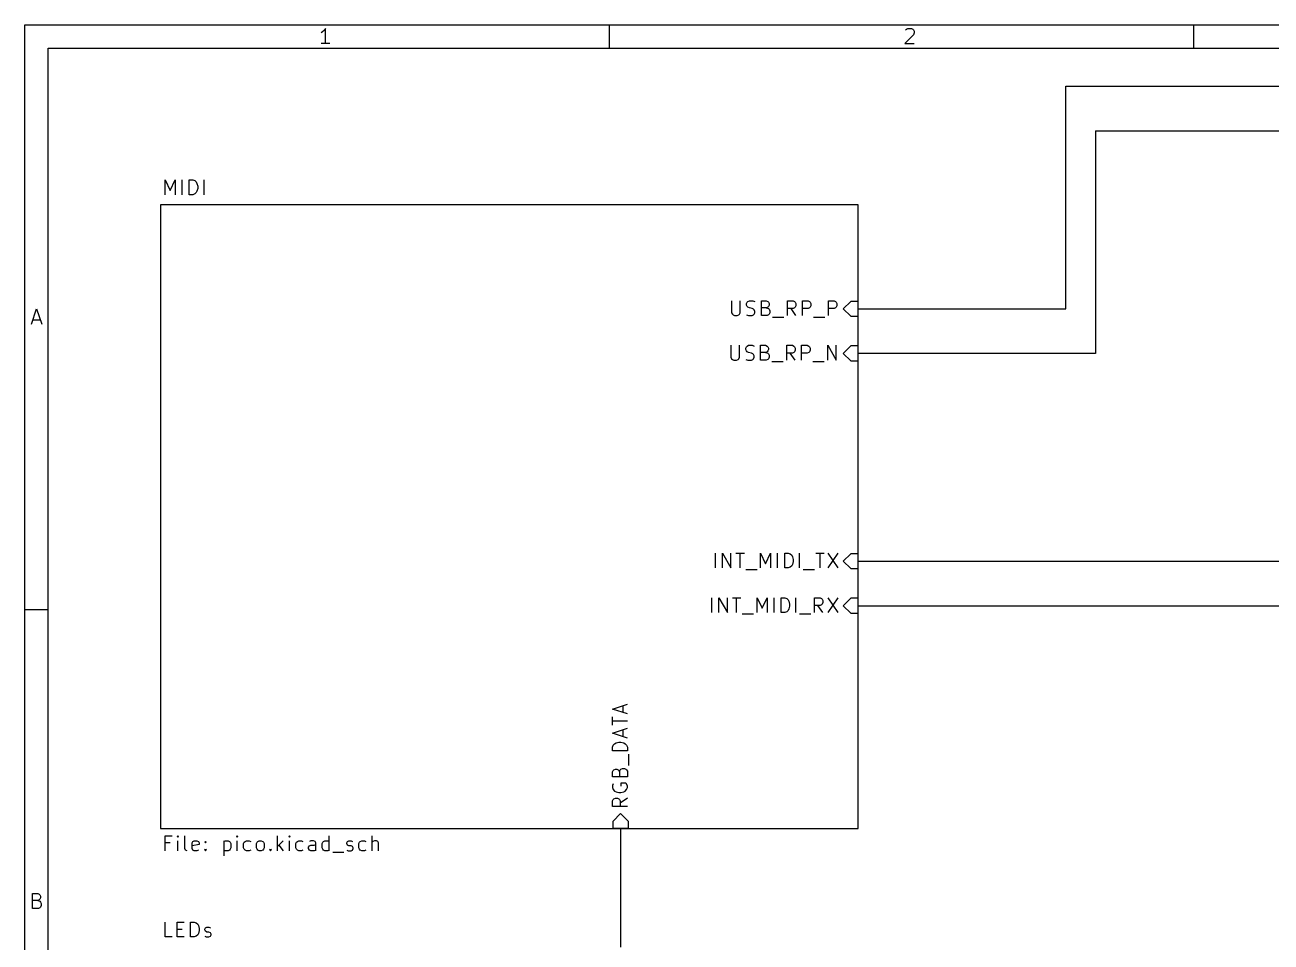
# Model space of a CAD drawing. Header units: millimetres. Extents: x 10 to 287, y -200 to -10.
# Drawn here: x 10 to 116.6, y -88.5 to -10 of the extents above; entities that cross this region are included whole.
import ezdxf

# ---------------------------------------------------------------- set-up
doc = ezdxf.new("R2010")
doc.units = ezdxf.units.MM
for name, color, linetype in [('GREENSIXTYFIVE', 129, 'CONTINUOUS'), ('LIGHTGREEN', 92, 'CONTINUOUS'), ('RED', 14, 'CONTINUOUS'), ('YELLOWTHREE', 44, 'CONTINUOUS')]:
    doc.layers.add(name, color=color, linetype=linetype)

msp = doc.modelspace()

# ---------------------------------------------------------------- linework, layer by layer
at = {"layer": 'GREENSIXTYFIVE', "linetype": 'CONTINUOUS'}
for p, q in [((21.9967, -24.5246), (21.9967, -23.2546)), ((21.9967, -23.2546), (22.4201, -24.1618)), ((22.4201, -24.1618), (22.8434, -23.2546)), ((22.8434, -23.2546), (22.8434, -24.5246)), ((23.4481, -24.5246), (23.4481, -23.2546)), ((24.0529, -24.5246), (24.0529, -23.2546)), ((24.0529, -23.2546), (24.3553, -23.2546)), ((24.3553, -23.2546), (24.5367, -23.3151)), ((24.5367, -23.3151), (24.6577, -23.4361)), ((24.6577, -23.4361), (24.7182, -23.557)), ((25.3229, -24.5246), (25.3229, -23.2546)), ((24.5367, -24.4642), (24.3553, -24.5246)), ((24.6577, -24.3432), (24.5367, -24.4642)), ((24.7182, -24.2222), (24.6577, -24.3432)), ((24.7182, -23.557), (24.7786, -23.7989)), ((24.7786, -23.9803), (24.7182, -24.2222)), ((24.7786, -23.7989), (24.7786, -23.9803)), ((24.3553, -24.5246), (24.0529, -24.5246)), ((70.4622, -33.5992), (70.4622, -34.6273)), ((71.1879, -34.6273), (71.1879, -33.5992)), ((71.7323, -33.8411), (71.7927, -33.7202)), ((71.7323, -33.9621), (71.7323, -33.8411)), ((71.7927, -34.083), (71.7323, -33.9621)), ((71.7927, -33.7202), (71.8532, -33.6597)), ((71.8532, -34.1435), (71.7927, -34.083)), ((71.8532, -33.6597), (71.9742, -33.5992)), ((71.9742, -33.5992), (72.2765, -33.5992)), ((72.2765, -33.5992), (72.458, -33.6597)), ((73.0022, -34.8692), (73.0022, -33.5992)), ((73.0022, -33.5992), (73.4256, -33.5992)), ((73.4256, -33.5992), (73.5465, -33.6597)), ((73.5465, -33.6597), (73.607, -33.7202)), ((73.607, -34.083), (73.5465, -34.1435)), ((73.607, -33.7202), (73.6675, -33.8411)), ((73.6675, -33.9621), (73.607, -34.083)), ((73.6675, -33.8411), (73.6675, -33.9621)), ((75.2398, -34.8692), (75.2398, -33.5992)), ((75.2398, -33.5992), (75.7236, -33.5992)), ((75.7236, -33.5992), (75.8446, -33.6597)), ((75.8446, -33.6597), (75.9051, -33.7202)), ((75.9051, -33.7202), (75.9655, -33.8411)), ((75.9655, -34.0226), (75.9051, -34.1435)), ((75.9655, -33.8411), (75.9655, -34.0226)), ((76.5098, -34.8692), (76.5098, -33.5992)), ((76.5098, -33.5992), (76.9936, -33.5992)), ((76.9936, -33.5992), (77.1146, -33.6597)), ((77.1146, -33.6597), (77.1751, -33.7202)), ((77.1751, -33.7202), (77.2355, -33.8411)), ((77.2355, -34.0226), (77.1751, -34.1435)), ((77.2355, -33.8411), (77.2355, -34.0226)), ((78.7474, -34.8692), (78.7474, -33.5992)), ((78.7474, -33.5992), (79.2312, -33.5992)), ((79.2312, -33.5992), (79.3522, -33.6597)), ((79.3522, -33.6597), (79.4127, -33.7202)), ((79.4127, -33.7202), (79.4731, -33.8411)), ((79.4731, -34.0226), (79.4127, -34.1435)), ((79.4731, -33.8411), (79.4731, -34.0226)), ((80.645, -33.655), (80.01, -34.29)), ((81.28, -33.655), (80.645, -33.655)), ((81.28, -34.925), (81.28, -33.655)), ((70.4622, -34.6273), (70.5227, -34.7483)), ((70.5227, -34.7483), (70.5832, -34.8088)), ((70.5832, -34.8088), (70.7041, -34.8692)), ((70.7041, -34.8692), (70.946, -34.8692)), ((70.946, -34.8692), (71.067, -34.8088)), ((71.067, -34.8088), (71.1275, -34.7483)), ((71.1275, -34.7483), (71.1879, -34.6273)), ((71.7323, -34.8088), (71.9137, -34.8692)), ((71.9742, -34.204), (71.8532, -34.1435)), ((71.9137, -34.8692), (72.2161, -34.8692)), ((72.2161, -34.2645), (71.9742, -34.204)), ((72.337, -34.3249), (72.2161, -34.2645)), ((72.2161, -34.8692), (72.337, -34.8088)), ((72.3975, -34.3854), (72.337, -34.3249)), ((72.337, -34.8088), (72.3975, -34.7483)), ((72.458, -34.5064), (72.3975, -34.3854)), ((72.3975, -34.7483), (72.458, -34.6273)), ((72.458, -34.6273), (72.458, -34.5064)), ((73.4256, -34.204), (73.0022, -34.204)), ((73.486, -34.8692), (73.0022, -34.8692)), ((73.5465, -34.1435), (73.4256, -34.204)), ((73.4256, -34.204), (73.607, -34.2645)), ((73.607, -34.8088), (73.486, -34.8692)), ((73.607, -34.2645), (73.6675, -34.3249)), ((73.6675, -34.7483), (73.607, -34.8088)), ((73.6675, -34.3249), (73.7279, -34.4459)), ((73.7279, -34.6273), (73.6675, -34.7483)), ((73.7279, -34.4459), (73.7279, -34.6273)), ((73.9699, -34.9902), (74.9375, -34.9902)), ((75.7236, -34.2645), (75.2398, -34.2645)), ((75.9655, -34.8692), (75.5422, -34.2645)), ((75.8446, -34.204), (75.7236, -34.2645)), ((75.9051, -34.1435), (75.8446, -34.204)), ((76.9936, -34.2645), (76.5098, -34.2645)), ((77.1146, -34.204), (76.9936, -34.2645)), ((77.1751, -34.1435), (77.1146, -34.204)), ((77.4775, -34.9902), (78.4451, -34.9902)), ((79.2312, -34.2645), (78.7474, -34.2645)), ((79.3522, -34.204), (79.2312, -34.2645)), ((79.4127, -34.1435), (79.3522, -34.204)), ((80.01, -34.29), (80.645, -34.925)), ((80.645, -34.925), (81.28, -34.925)), ((70.4017, -37.4092), (70.4017, -38.4373)), ((71.1274, -38.4373), (71.1274, -37.4092)), ((71.6718, -37.6511), (71.7322, -37.5302)), ((71.6718, -37.7721), (71.6718, -37.6511)), ((71.7322, -37.893), (71.6718, -37.7721)), ((71.7322, -37.5302), (71.7927, -37.4697)), ((71.7927, -37.9535), (71.7322, -37.893)), ((71.7927, -37.4697), (71.9137, -37.4092)), ((71.9137, -38.014), (71.7927, -37.9535)), ((71.9137, -37.4092), (72.216, -37.4092)), ((72.1556, -38.0745), (71.9137, -38.014)), ((72.2765, -38.1349), (72.1556, -38.0745)), ((72.216, -37.4092), (72.3975, -37.4697)), ((72.337, -38.1954), (72.2765, -38.1349)), ((72.3975, -38.3164), (72.337, -38.1954)), ((72.3975, -38.4373), (72.3975, -38.3164)), ((72.9417, -38.6792), (72.9417, -37.4092)), ((72.9417, -37.4092), (73.3651, -37.4092)), ((73.3651, -38.014), (72.9417, -38.014)), ((73.3651, -37.4092), (73.486, -37.4697)), ((73.486, -37.9535), (73.3651, -38.014)), ((73.3651, -38.014), (73.5465, -38.0745)), ((73.486, -37.4697), (73.5465, -37.5302)), ((73.5465, -37.893), (73.486, -37.9535)), ((73.5465, -37.5302), (73.607, -37.6511)), ((73.607, -37.7721), (73.5465, -37.893)), ((73.5465, -38.0745), (73.607, -38.1349)), ((73.607, -37.6511), (73.607, -37.7721)), ((73.607, -38.1349), (73.6674, -38.2559)), ((73.6674, -38.2559), (73.6674, -38.4373)), ((75.1793, -38.6792), (75.1793, -37.4092)), ((75.1793, -37.4092), (75.6631, -37.4092)), ((75.6631, -38.0745), (75.1793, -38.0745)), ((75.905, -38.6792), (75.4817, -38.0745)), ((75.6631, -37.4092), (75.7841, -37.4697)), ((75.7841, -38.014), (75.6631, -38.0745)), ((75.7841, -37.4697), (75.8446, -37.5302)), ((75.8446, -37.9535), (75.7841, -38.014)), ((75.8446, -37.5302), (75.905, -37.6511)), ((75.905, -37.8326), (75.8446, -37.9535)), ((75.905, -37.6511), (75.905, -37.8326)), ((76.4493, -38.6792), (76.4493, -37.4092)), ((76.4493, -37.4092), (76.9331, -37.4092)), ((76.9331, -38.0745), (76.4493, -38.0745)), ((76.9331, -37.4092), (77.0541, -37.4697)), ((77.0541, -38.014), (76.9331, -38.0745)), ((77.0541, -37.4697), (77.1146, -37.5302)), ((77.1146, -37.9535), (77.0541, -38.014)), ((77.1146, -37.5302), (77.175, -37.6511)), ((77.175, -37.8326), (77.1146, -37.9535)), ((77.175, -37.6511), (77.175, -37.8326)), ((78.6869, -38.6792), (78.6869, -37.4092)), ((78.6869, -37.4092), (79.4126, -38.6792)), ((79.4126, -38.6792), (79.4126, -37.4092)), ((80.645, -37.465), (80.01, -38.1)), ((80.01, -38.1), (80.645, -38.735)), ((81.28, -37.465), (80.645, -37.465)), ((81.28, -38.735), (81.28, -37.465)), ((70.4017, -38.4373), (70.4622, -38.5583)), ((70.4622, -38.5583), (70.5227, -38.6188)), ((70.5227, -38.6188), (70.6436, -38.6792)), ((70.6436, -38.6792), (70.8855, -38.6792)), ((70.8855, -38.6792), (71.0065, -38.6188)), ((71.0065, -38.6188), (71.067, -38.5583)), ((71.067, -38.5583), (71.1274, -38.4373)), ((71.6718, -38.6188), (71.8532, -38.6792)), ((71.8532, -38.6792), (72.1556, -38.6792)), ((72.1556, -38.6792), (72.2765, -38.6188)), ((72.2765, -38.6188), (72.337, -38.5583)), ((72.337, -38.5583), (72.3975, -38.4373)), ((73.4255, -38.6792), (72.9417, -38.6792)), ((73.5465, -38.6188), (73.4255, -38.6792)), ((73.607, -38.5583), (73.5465, -38.6188)), ((73.6674, -38.4373), (73.607, -38.5583)), ((73.9094, -38.8002), (74.877, -38.8002)), ((77.417, -38.8002), (78.3846, -38.8002)), ((80.645, -38.735), (81.28, -38.735)), ((69.0712, -56.4592), (69.0712, -55.1892)), ((69.676, -56.4592), (69.676, -55.1892)), ((69.676, -55.1892), (70.4017, -56.4592)), ((70.4017, -56.4592), (70.4017, -55.1892)), ((70.8251, -55.1892), (71.5508, -55.1892)), ((71.188, -56.4592), (71.188, -55.1892)), ((72.9417, -56.4592), (72.9417, -55.1892)), ((72.9417, -55.1892), (73.3651, -56.0964)), ((73.3651, -56.0964), (73.7884, -55.1892)), ((73.7884, -55.1892), (73.7884, -56.4592)), ((74.3931, -56.4592), (74.3931, -55.1892)), ((74.9979, -56.4592), (74.9979, -55.1892)), ((74.9979, -55.1892), (75.3003, -55.1892)), ((75.3003, -55.1892), (75.4817, -55.2497)), ((75.4817, -55.2497), (75.6027, -55.3707)), ((75.6027, -55.3707), (75.6632, -55.4916)), ((76.2679, -56.4592), (76.2679, -55.1892)), ((77.6589, -55.1892), (78.3846, -55.1892)), ((78.0218, -56.4592), (78.0218, -55.1892)), ((78.687, -55.1892), (79.5336, -56.4592)), ((79.5336, -55.1892), (78.687, -56.4592)), ((80.645, -55.245), (80.01, -55.88)), ((81.28, -55.245), (80.645, -55.245)), ((81.28, -56.515), (81.28, -55.245)), ((75.3003, -56.4592), (74.9979, -56.4592)), ((75.4817, -56.3988), (75.3003, -56.4592)), ((75.6027, -56.2778), (75.4817, -56.3988)), ((75.6632, -56.1568), (75.6027, -56.2778)), ((75.6632, -55.4916), (75.7236, -55.7335)), ((75.7236, -55.9149), (75.6632, -56.1568)), ((75.7236, -55.7335), (75.7236, -55.9149)), ((80.01, -55.88), (80.645, -56.515)), ((71.6718, -56.5802), (72.6394, -56.5802)), ((76.5704, -56.5802), (77.538, -56.5802)), ((80.645, -56.515), (81.28, -56.515)), ((68.7688, -60.2692), (68.7688, -58.9992)), ((69.3736, -60.2692), (69.3736, -58.9992)), ((69.3736, -58.9992), (70.0993, -60.2692)), ((70.0993, -60.2692), (70.0993, -58.9992)), ((70.5227, -58.9992), (71.2484, -58.9992)), ((70.8856, -60.2692), (70.8856, -58.9992)), ((72.6393, -60.2692), (72.6393, -58.9992)), ((72.6393, -58.9992), (73.0627, -59.9064)), ((73.0627, -59.9064), (73.486, -58.9992)), ((73.486, -58.9992), (73.486, -60.2692)), ((74.0907, -60.2692), (74.0907, -58.9992)), ((74.6955, -60.2692), (74.6955, -58.9992)), ((74.6955, -58.9992), (74.9979, -58.9992)), ((74.9979, -58.9992), (75.1793, -59.0597)), ((75.1793, -59.0597), (75.3003, -59.1807)), ((75.3003, -59.1807), (75.3608, -59.3016)), ((75.3608, -59.3016), (75.4212, -59.5435)), ((75.4212, -59.5435), (75.4212, -59.7249)), ((75.9655, -60.2692), (75.9655, -58.9992)), ((77.5379, -60.2692), (77.5379, -58.9992)), ((77.5379, -58.9992), (78.0217, -58.9992)), ((78.0217, -59.6645), (77.5379, -59.6645)), ((78.2636, -60.2692), (77.8403, -59.6645)), ((78.0217, -58.9992), (78.1427, -59.0597)), ((78.1427, -59.604), (78.0217, -59.6645)), ((78.1427, -59.0597), (78.2032, -59.1202)), ((78.2032, -59.5435), (78.1427, -59.604)), ((78.2032, -59.1202), (78.2636, -59.2411)), ((78.2636, -59.4226), (78.2032, -59.5435)), ((78.2636, -59.2411), (78.2636, -59.4226)), ((78.687, -58.9992), (79.5336, -60.2692)), ((79.5336, -58.9992), (78.687, -60.2692)), ((80.645, -59.055), (80.01, -59.69)), ((80.01, -59.69), (80.645, -60.325)), ((81.28, -59.055), (80.645, -59.055)), ((81.28, -60.325), (81.28, -59.055)), ((71.3694, -60.3902), (72.337, -60.3902)), ((74.9979, -60.2692), (74.6955, -60.2692)), ((75.1793, -60.2088), (74.9979, -60.2692)), ((75.3003, -60.0878), (75.1793, -60.2088)), ((75.3608, -59.9668), (75.3003, -60.0878)), ((75.4212, -59.7249), (75.3608, -59.9668)), ((76.268, -60.3902), (77.2356, -60.3902)), ((80.645, -60.325), (81.28, -60.325)), ((60.2692, -68.527), (61.5392, -68.1036)), ((61.1764, -68.8293), (61.1764, -68.2246)), ((61.5392, -68.9503), (60.2692, -68.527)), ((60.2692, -69.9179), (60.2692, -69.1922)), ((61.5392, -69.555), (60.2692, -69.555)), ((60.2692, -70.5832), (61.5392, -70.1598)), ((61.1764, -70.8855), (61.1764, -70.2808)), ((61.5392, -71.0065), (60.2692, -70.5832)), ((60.5716, -71.4298), (60.8135, -71.3694)), ((60.8135, -71.3694), (60.9949, -71.3694)), ((60.9949, -71.3694), (61.2368, -71.4298)), ((60.2692, -71.7927), (60.3297, -71.6113)), ((60.2692, -72.0951), (60.2692, -71.7927)), ((61.5392, -72.0951), (60.2692, -72.0951)), ((60.3297, -71.6113), (60.4507, -71.4903)), ((60.4507, -71.4903), (60.5716, -71.4298)), ((61.2368, -71.4298), (61.3578, -71.4903)), ((61.3578, -71.4903), (61.4788, -71.6113)), ((61.4788, -71.6113), (61.5392, -71.7927)), ((61.5392, -71.7927), (61.5392, -72.0951)), ((61.6602, -73.3651), (61.6602, -72.3974)), ((60.2692, -73.9093), (60.3297, -73.7884)), ((60.2692, -74.3327), (60.2692, -73.9093)), ((61.5392, -74.3327), (60.2692, -74.3327)), ((60.3297, -73.7884), (60.3902, -73.7279)), ((60.3902, -73.7279), (60.5111, -73.6674)), ((60.5111, -73.6674), (60.6321, -73.6674)), ((60.6321, -73.6674), (60.753, -73.7279)), ((60.753, -73.7279), (60.8135, -73.7884)), ((60.8135, -73.7884), (60.874, -73.9093)), ((60.874, -73.9093), (60.9345, -73.7279)), ((60.874, -73.9093), (60.874, -74.3327)), ((60.9345, -73.7279), (60.9949, -73.6674)), ((60.9949, -73.6674), (61.1159, -73.607)), ((61.1159, -73.607), (61.2973, -73.607)), ((61.2973, -73.607), (61.4183, -73.6674)), ((61.4183, -73.6674), (61.4788, -73.7279)), ((61.4788, -73.7279), (61.5392, -73.8489)), ((61.5392, -73.8489), (61.5392, -74.3327)), ((60.3297, -74.9374), (60.2692, -75.0584)), ((60.2692, -75.0584), (60.2692, -75.2398)), ((60.2692, -75.2398), (60.3297, -75.4212)), ((60.3297, -75.4212), (60.4507, -75.5422)), ((60.4507, -75.5422), (60.5716, -75.6027)), ((60.5716, -75.6027), (60.8135, -75.6631)), ((60.8135, -75.6631), (60.9949, -75.6631)), ((61.4183, -74.877), (60.9949, -74.877)), ((60.9949, -74.877), (60.9949, -75.1189)), ((60.9949, -75.6631), (61.2368, -75.6027)), ((61.2368, -75.6027), (61.3578, -75.5422)), ((61.3578, -75.5422), (61.4788, -75.4212)), ((61.4788, -74.9374), (61.4183, -74.877)), ((61.5392, -75.1189), (61.4788, -74.9374)), ((61.4788, -75.4212), (61.5392, -75.2398)), ((61.5392, -75.2398), (61.5392, -75.1189)), ((60.2692, -76.3889), (60.3297, -76.2679)), ((60.2692, -76.8727), (60.2692, -76.3889)), ((60.3297, -76.2679), (60.3902, -76.2074)), ((60.3902, -76.2074), (60.5111, -76.147)), ((60.5111, -76.147), (60.6926, -76.147)), ((60.6926, -76.147), (60.8135, -76.2074)), ((60.8135, -76.2074), (60.874, -76.2679)), ((60.874, -76.2679), (60.9345, -76.3889)), ((61.5392, -76.147), (60.9345, -76.5703)), ((60.9345, -76.3889), (60.9345, -76.8727)), ((61.5392, -76.8727), (60.2692, -76.8727)), ((60.325, -78.105), (60.96, -77.47)), ((60.96, -77.47), (61.595, -78.105)), ((60.325, -78.74), (60.325, -78.105)), ((61.595, -78.74), (60.325, -78.74)), ((61.595, -78.105), (61.595, -78.74)), ((21.9967, -88.0246), (21.9967, -86.7546)), ((23.0248, -88.0246), (23.0248, -86.7546)), ((23.0248, -86.7546), (23.6296, -86.7546)), ((23.0248, -87.3594), (23.4482, -87.3594)), ((24.1738, -88.0246), (24.1738, -86.7546)), ((24.1738, -86.7546), (24.4762, -86.7546)), ((24.4762, -86.7546), (24.6576, -86.8151)), ((24.6576, -86.8151), (24.7786, -86.9361)), ((24.7786, -86.9361), (24.8391, -87.057)), ((24.8391, -87.057), (24.8995, -87.2989)), ((24.8995, -87.2989), (24.8995, -87.4803)), ((25.3834, -87.3594), (25.4438, -87.2384)), ((25.3834, -87.4199), (25.3834, -87.3594)), ((25.4438, -87.5408), (25.3834, -87.4199)), ((25.4438, -87.2384), (25.5648, -87.178)), ((25.5648, -87.178), (25.7462, -87.178)), ((25.7462, -87.178), (25.8672, -87.2384)), ((22.6015, -88.0246), (21.9967, -88.0246)), ((23.6296, -88.0246), (23.0248, -88.0246)), ((24.4762, -88.0246), (24.1738, -88.0246)), ((24.6576, -87.9642), (24.4762, -88.0246)), ((24.7786, -87.8432), (24.6576, -87.9642)), ((24.8391, -87.7222), (24.7786, -87.8432)), ((24.8995, -87.4803), (24.8391, -87.7222)), ((25.3834, -87.9642), (25.5043, -88.0246)), ((25.5648, -87.6013), (25.4438, -87.5408)), ((25.5043, -88.0246), (25.7462, -88.0246)), ((25.7462, -87.6013), (25.5648, -87.6013)), ((25.8672, -87.6618), (25.7462, -87.6013)), ((25.7462, -88.0246), (25.8672, -87.9642)), ((25.9276, -87.7827), (25.8672, -87.6618)), ((25.8672, -87.9642), (25.9276, -87.8432)), ((25.9276, -87.8432), (25.9276, -87.7827))]:
    msp.add_line(p, q, dxfattribs=at)
at = {"layer": 'LIGHTGREEN', "linetype": 'CONTINUOUS'}
for p, q in [((99.06, -15.24), (234.95, -15.24)), ((99.06, -34.29), (99.06, -15.24)), ((101.6, -19.05), (227.33, -19.05)), ((101.6, -19.05), (101.6, -38.1)), ((81.28, -34.29), (99.06, -34.29)), ((101.6, -38.1), (81.28, -38.1)), ((81.28, -55.88), (120.65, -55.88)), ((81.28, -59.69), (120.65, -59.69)), ((60.96, -78.74), (60.96, -88.9))]:
    msp.add_line(p, q, dxfattribs=at)
at = {"layer": 'RED', "linetype": 'CONTINUOUS'}
for p, q in [((10, -10), (287.0022, -10)), ((10, -200.0072), (10, -10)), ((35.47, -10.6032), (35.3462, -10.6651)), ((35.5938, -10.4794), (35.47, -10.6032)), ((35.7176, -10.2937), (35.5938, -10.4794)), ((35.7176, -11.5937), (35.7176, -10.2937)), ((60, -12), (60, -10)), ((85.3462, -10.4175), (85.4081, -10.3556)), ((85.4081, -10.3556), (85.5319, -10.2937)), ((85.5319, -10.2937), (85.8414, -10.2937)), ((85.8414, -10.2937), (85.9652, -10.3556)), ((85.9652, -10.3556), (86.0271, -10.4175)), ((86.0271, -10.4175), (86.089, -10.5413)), ((86.089, -10.5413), (86.089, -10.6651)), ((110, -12), (110, -10)), ((36.089, -11.5937), (35.3462, -11.5937)), ((86.0271, -10.8508), (85.2843, -11.5937)), ((85.2843, -11.5937), (86.089, -11.5937)), ((86.089, -10.6651), (86.0271, -10.8508)), ((12, -12), (285.0022, -12)), ((12, -198.0072), (12, -12)), ((21.59, -25.4), (21.59, -78.74)), ((81.28, -25.4), (21.59, -25.4)), ((21.59, -25.4), (21.59, -78.74)), ((81.28, -25.4), (21.59, -25.4)), ((81.28, -78.74), (81.28, -25.4)), ((81.28, -78.74), (81.28, -25.4)), ((10.5667, -35.5937), (11, -34.2937)), ((11, -34.2937), (11.4333, -35.5937)), ((10.6905, -35.2222), (11.3095, -35.2222)), ((10, -60), (12, -60)), ((21.59, -78.74), (81.28, -78.74)), ((21.59, -78.74), (81.28, -78.74)), ((10.6595, -85.5937), (10.6595, -84.2937)), ((10.6595, -84.2937), (11.0928, -84.2937)), ((11.0928, -84.9127), (10.6595, -84.9127)), ((11.0928, -84.2937), (11.2166, -84.3556)), ((11.2166, -84.8508), (11.0928, -84.9127)), ((11.0928, -84.9127), (11.2785, -84.9746)), ((11.2166, -84.3556), (11.2785, -84.4175)), ((11.2785, -84.7889), (11.2166, -84.8508)), ((11.2785, -84.4175), (11.3404, -84.5413)), ((11.3404, -84.6651), (11.2785, -84.7889)), ((11.2785, -84.9746), (11.3404, -85.0365)), ((11.3404, -84.5413), (11.3404, -84.6651)), ((11.3404, -85.0365), (11.4023, -85.1603)), ((11.4023, -85.1603), (11.4023, -85.346)), ((11.1547, -85.5937), (10.6595, -85.5937)), ((11.2785, -85.5318), (11.1547, -85.5937)), ((11.3404, -85.4698), (11.2785, -85.5318)), ((11.4023, -85.346), (11.3404, -85.4698))]:
    msp.add_line(p, q, dxfattribs=at)
at = {"layer": 'YELLOWTHREE', "linetype": 'CONTINUOUS'}
for p, q in [((21.9967, -80.6467), (21.9967, -79.3767)), ((21.9967, -79.3767), (22.6015, -79.3767)), ((23.0853, -79.3767), (23.0249, -79.4372)), ((23.0249, -79.4372), (23.0853, -79.4977)), ((23.1458, -79.4372), (23.0853, -79.3767)), ((23.0853, -79.3767), (23.0853, -79.4977)), ((23.0853, -79.4977), (23.1458, -79.4372)), ((23.0853, -80.6467), (23.0853, -79.8001)), ((23.6901, -80.4653), (23.6901, -79.3767)), ((24.2949, -79.9815), (24.3553, -79.8605)), ((24.3553, -79.8605), (24.4763, -79.8001)), ((24.4763, -79.8001), (24.7182, -79.8001)), ((24.7182, -79.8001), (24.8391, -79.8605)), ((24.8391, -79.8605), (24.8996, -79.9815)), ((25.3835, -79.921), (25.4439, -79.8605)), ((25.4439, -79.9815), (25.3835, -79.921)), ((25.4439, -79.8605), (25.5044, -79.921)), ((25.4439, -79.8605), (25.4439, -79.9815)), ((25.5044, -79.921), (25.4439, -79.9815)), ((27.0163, -79.8001), (27.0163, -81.0701)), ((27.0163, -79.8605), (27.1373, -79.8001)), ((27.1373, -79.8001), (27.3792, -79.8001)), ((27.3792, -79.8001), (27.5001, -79.8605)), ((27.5001, -79.8605), (27.5606, -79.921)), ((27.5606, -79.921), (27.6211, -80.042)), ((28.1653, -79.3767), (28.1049, -79.4372)), ((28.1049, -79.4372), (28.1653, -79.4977)), ((28.2258, -79.4372), (28.1653, -79.3767)), ((28.1653, -79.3767), (28.1653, -79.4977)), ((28.1653, -79.4977), (28.2258, -79.4372)), ((28.1653, -80.6467), (28.1653, -79.8001)), ((28.7097, -80.042), (28.7701, -79.921)), ((28.7701, -79.921), (28.8306, -79.8605)), ((28.8306, -79.8605), (28.9516, -79.8001)), ((28.9516, -79.8001), (29.1935, -79.8001)), ((29.1935, -79.8001), (29.3144, -79.8605)), ((29.7983, -80.042), (29.8587, -79.921)), ((29.8587, -79.921), (29.9192, -79.8605)), ((29.9192, -79.8605), (30.0402, -79.8001)), ((30.0402, -79.8001), (30.2216, -79.8001)), ((30.2216, -79.8001), (30.3425, -79.8605)), ((30.3425, -79.8605), (30.403, -79.921)), ((30.403, -79.921), (30.4635, -80.042)), ((31.6125, -80.6467), (31.6125, -79.3767)), ((32.0963, -79.8001), (31.6125, -80.2839)), ((32.6406, -79.3767), (32.5802, -79.4372)), ((32.5802, -79.4372), (32.6406, -79.4977)), ((32.7011, -79.4372), (32.6406, -79.3767)), ((32.6406, -79.3767), (32.6406, -79.4977)), ((32.6406, -79.4977), (32.7011, -79.4372)), ((32.6406, -80.6467), (32.6406, -79.8001)), ((33.185, -80.042), (33.2454, -79.921)), ((33.2454, -79.921), (33.3059, -79.8605)), ((33.3059, -79.8605), (33.4269, -79.8001)), ((33.4269, -79.8001), (33.6688, -79.8001)), ((33.6688, -79.8001), (33.7897, -79.8605)), ((34.455, -79.8001), (34.334, -79.8605)), ((34.6969, -79.8001), (34.455, -79.8001)), ((34.8178, -79.8605), (34.6969, -79.8001)), ((34.8783, -79.9815), (34.8178, -79.8605)), ((35.4226, -80.042), (35.483, -79.921)), ((35.483, -79.921), (35.5435, -79.8605)), ((35.5435, -79.8605), (35.6645, -79.8001)), ((35.6645, -79.8001), (35.9064, -79.8001)), ((35.9064, -79.8001), (36.0273, -79.8605)), ((36.0273, -80.6467), (36.0273, -79.3767)), ((37.5392, -79.9815), (37.5996, -79.8605)), ((37.5996, -79.8605), (37.7206, -79.8001)), ((37.7206, -79.8001), (37.902, -79.8001)), ((37.902, -79.8001), (38.023, -79.8605)), ((38.5673, -80.042), (38.6277, -79.921)), ((38.6277, -79.921), (38.6882, -79.8605)), ((38.6882, -79.8605), (38.8092, -79.8001)), ((38.8092, -79.8001), (39.0511, -79.8001)), ((39.0511, -79.8001), (39.172, -79.8605)), ((39.7163, -80.6467), (39.7163, -79.3767)), ((39.7768, -79.8605), (39.7163, -79.921)), ((39.8978, -79.8001), (39.7768, -79.8605)), ((40.0792, -79.8001), (39.8978, -79.8001)), ((40.2001, -79.8605), (40.0792, -79.8001)), ((40.2606, -79.9815), (40.2001, -79.8605)), ((22.4201, -79.9815), (21.9967, -79.9815)), ((23.7506, -80.5863), (23.6901, -80.4653)), ((23.8716, -80.6467), (23.7506, -80.5863)), ((24.2949, -80.4653), (24.2949, -79.9815)), ((24.8996, -80.1024), (24.2949, -80.2234)), ((24.3553, -80.5863), (24.2949, -80.4653)), ((24.4763, -80.6467), (24.3553, -80.5863)), ((24.7182, -80.6467), (24.4763, -80.6467)), ((24.8391, -80.5863), (24.7182, -80.6467)), ((24.8996, -79.9815), (24.8996, -80.1024)), ((25.3835, -80.5863), (25.4439, -80.5258)), ((25.4439, -80.6467), (25.3835, -80.5863)), ((25.4439, -80.5258), (25.5044, -80.5863)), ((25.4439, -80.5258), (25.4439, -80.6467)), ((25.5044, -80.5863), (25.4439, -80.6467)), ((27.1373, -80.6467), (27.0163, -80.5863)), ((27.3792, -80.6467), (27.1373, -80.6467)), ((27.5001, -80.5863), (27.3792, -80.6467)), ((27.5606, -80.5258), (27.5001, -80.5863)), ((27.6211, -80.4048), (27.5606, -80.5258)), ((27.6211, -80.042), (27.6211, -80.4048)), ((28.7097, -80.4048), (28.7097, -80.042)), ((28.7701, -80.5258), (28.7097, -80.4048)), ((28.8306, -80.5863), (28.7701, -80.5258)), ((28.9516, -80.6467), (28.8306, -80.5863)), ((29.1935, -80.6467), (28.9516, -80.6467)), ((29.3144, -80.5863), (29.1935, -80.6467)), ((29.7983, -80.4048), (29.7983, -80.042)), ((29.8587, -80.5258), (29.7983, -80.4048)), ((29.9192, -80.5863), (29.8587, -80.5258)), ((30.0402, -80.6467), (29.9192, -80.5863)), ((30.2216, -80.6467), (30.0402, -80.6467)), ((30.3425, -80.5863), (30.2216, -80.6467)), ((30.403, -80.5258), (30.3425, -80.5863)), ((30.4635, -80.4048), (30.403, -80.5258)), ((30.4635, -80.042), (30.4635, -80.4048)), ((30.9473, -80.5863), (31.0077, -80.5258)), ((31.0077, -80.6467), (30.9473, -80.5863)), ((31.0077, -80.5258), (31.0682, -80.5863)), ((31.0077, -80.5258), (31.0077, -80.6467)), ((31.0682, -80.5863), (31.0077, -80.6467)), ((31.7335, -80.1629), (32.0963, -80.6467)), ((33.185, -80.4048), (33.185, -80.042)), ((33.2454, -80.5258), (33.185, -80.4048)), ((33.3059, -80.5863), (33.2454, -80.5258)), ((33.4269, -80.6467), (33.3059, -80.5863)), ((33.6688, -80.6467), (33.4269, -80.6467)), ((33.7897, -80.5863), (33.6688, -80.6467)), ((34.2736, -80.3443), (34.334, -80.2234)), ((34.2736, -80.4653), (34.2736, -80.3443)), ((34.334, -80.5863), (34.2736, -80.4653)), ((34.334, -80.2234), (34.455, -80.1629)), ((34.455, -80.6467), (34.334, -80.5863)), ((34.455, -80.1629), (34.7574, -80.1629)), ((34.7574, -80.6467), (34.455, -80.6467)), ((34.7574, -80.1629), (34.8783, -80.1024)), ((34.8783, -80.5863), (34.7574, -80.6467)), ((34.8783, -80.6467), (34.8783, -79.9815)), ((35.4226, -80.4048), (35.4226, -80.042)), ((35.483, -80.5258), (35.4226, -80.4048)), ((35.5435, -80.5863), (35.483, -80.5258)), ((35.6645, -80.6467), (35.5435, -80.5863)), ((35.9064, -80.6467), (35.6645, -80.6467)), ((36.0273, -80.5863), (35.9064, -80.6467)), ((36.3297, -80.7677), (37.2973, -80.7677)), ((37.5392, -80.042), (37.5392, -79.9815)), ((37.5996, -80.1629), (37.5392, -80.042)), ((37.5392, -80.5863), (37.6601, -80.6467)), ((37.7206, -80.2234), (37.5996, -80.1629)), ((37.6601, -80.6467), (37.902, -80.6467)), ((37.902, -80.2234), (37.7206, -80.2234)), ((38.023, -80.2839), (37.902, -80.2234)), ((37.902, -80.6467), (38.023, -80.5863)), ((38.0834, -80.4048), (38.023, -80.2839)), ((38.023, -80.5863), (38.0834, -80.4653)), ((38.0834, -80.4653), (38.0834, -80.4048)), ((38.5673, -80.4048), (38.5673, -80.042)), ((38.6277, -80.5258), (38.5673, -80.4048)), ((38.6882, -80.5863), (38.6277, -80.5258)), ((38.8092, -80.6467), (38.6882, -80.5863)), ((39.0511, -80.6467), (38.8092, -80.6467)), ((39.172, -80.5863), (39.0511, -80.6467)), ((40.2606, -80.6467), (40.2606, -79.9815))]:
    msp.add_line(p, q, dxfattribs=at)

doc.saveas('drawing.dxf')
